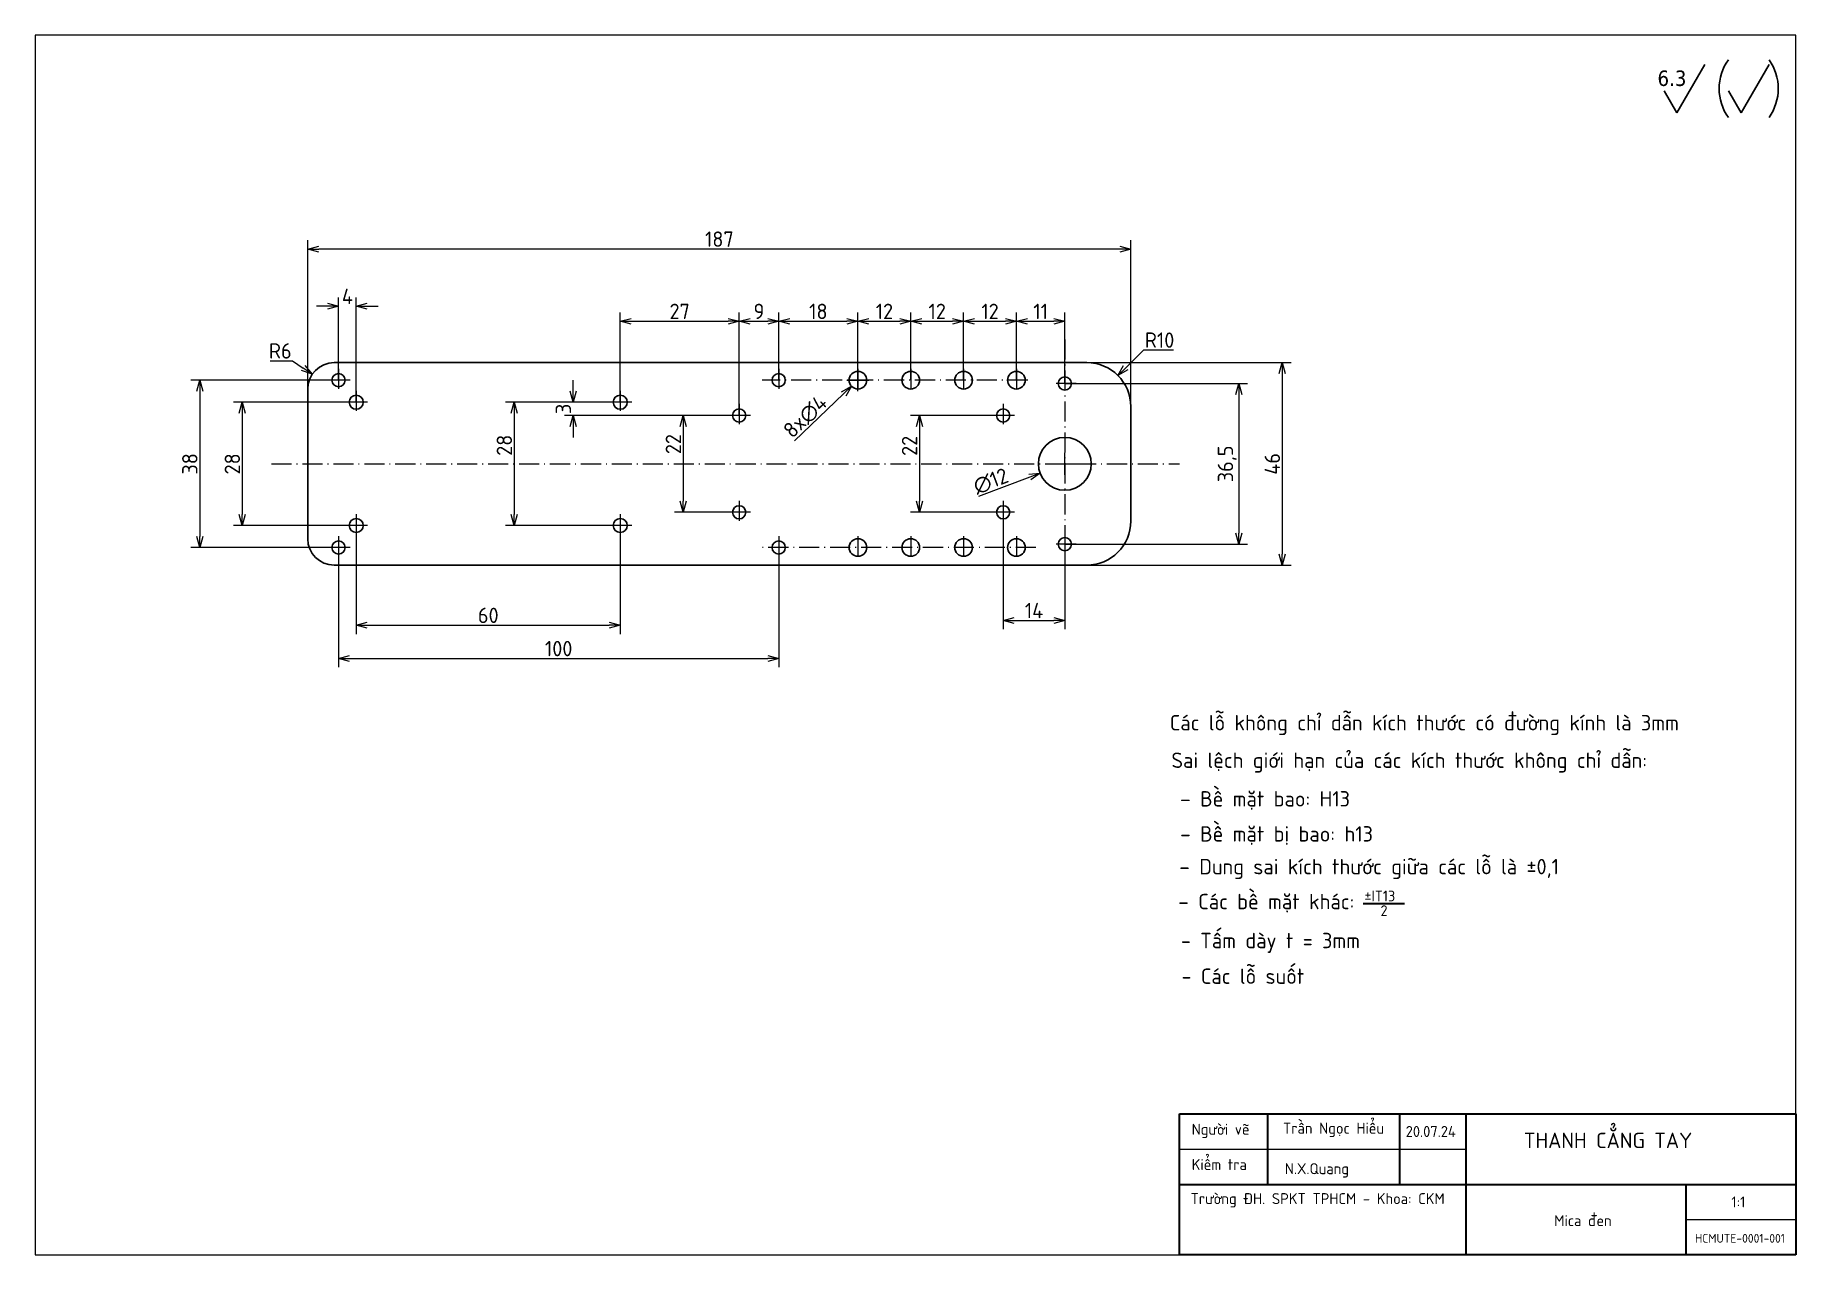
# Paper-space layout 'Sheet' of a CAD drawing. Header units: millimetres. Extents: x 10 to 410, y 10 to 287.
# The model-space entities are those that its viewports show. They can reach past a viewport. Long polylines and large blocks are cut down to what shows.
import ezdxf

# ---------------------------------------------------------------- set-up
doc = ezdxf.new("R2010")
doc.units = ezdxf.units.MM
doc.linetypes.add('Dash Dot', pattern=[7.03, 4.56, -1.14, 0.19, -1.14])
for name, color, linetype, lineweight in [('DuongTam', 7, 'Dash Dot', 13), ('NetDam', 7, 'Continuous', 35), ('Netmanh', 5, 'Continuous', 13), ('Nét đậm', 7, 'Continuous', 35), ('Symbol (ISO)', 7, 'Continuous', 25)]:
    doc.layers.add(name, color=color, linetype=linetype, lineweight=lineweight)
doc.styles.add('Note Text (ISO)', font='')
doc.styles.get('Note Text (ISO)').set_extended_font_data('TCVN 7284')
doc.dimstyles.new('Default (ISO)$0', dxfattribs={"dimtxt": 3.5, "dimasz": 2.5, "dimexe": 2, "dimexo": 0, "dimgap": 0.5, "dimtad": 1, "dimtxsty": 'Note Text (ISO)', "dimblk": 'OPEN30', "dimblk1": 'OPEN30', "dimblk2": 'OPEN90', "dimcen": 2.5, "dimclrd": 256, "dimclre": 256, "dimclrt": 256, "dimazin": 0, "dimtfac": 1, "dimtofl": 0, "dimtmove": 0, "dimatfit": 3, "dimldrblk": 'OPEN30', "dimfxl": 1, "dimtolj": 1, "dimtzin": 0, "dimlwd": -1, "dimlwe": -1, "dimarcsym": 0})
doc.dimstyles.new('Default (ISO)$3', dxfattribs={"dimtxt": 3.5, "dimasz": 2.5, "dimexe": 2, "dimexo": 0, "dimgap": 0.5, "dimtad": 1, "dimtxsty": 'Note Text (ISO)', "dimblk": 'OPEN30', "dimblk1": 'OPEN30', "dimblk2": 'OPEN90', "dimcen": 2.5, "dimclrd": 256, "dimclre": 256, "dimclrt": 256, "dimazin": 0, "dimtfac": 1, "dimtofl": 0, "dimtmove": 0, "dimatfit": 0, "dimldrblk": 'OPEN30', "dimfxl": 1, "dimtolj": 1, "dimtzin": 0, "dimlwd": -1, "dimlwe": -1, "dimarcsym": 0})

# ---------------------------------------------------------------- blocks, each defined once
blk = doc.blocks.new('_Open30')
at = {"color": 0, "linetype": 'ByBlock', "lineweight": -2}
for p, q in [((-1, 0.27), (0, 0)), ((0, 0), (-1, -0.27)), ((0, 0), (-1, 0))]:
    blk.add_line(p, q, dxfattribs=at)
blk = doc.blocks.new('*D32')
at = {"layer": 'Defpoints', "color": 0, "transparency": 16777216}
for p in [(163.43, 212.64), (163.43, 166.64), (293.32, 166.64)]:
    blk.add_point(p, dxfattribs=at)
at = {"layer": 'Netmanh', "linetype": 'Continuous', "transparency": 16777216}
for p, q in [((163.43, 212.64), (295.32, 212.64)), ((293.32, 210.14), (293.32, 169.14)), ((163.43, 166.64), (295.32, 166.64))]:
    blk.add_line(p, q, dxfattribs=at)
at = {"layer": 'Netmanh', "transparency": 16777216, "xscale": 2.5, "yscale": 2.5, "zscale": 2.5}
for p, rotation in [((293.32, 212.64), 90), ((293.32, 166.64), 270)]:
    blk.add_blockref('_Open30', p, dxfattribs=dict(at, rotation=rotation))
at = {"layer": 'Netmanh', "transparency": 16777216, "insert": (291.07, 189.64), "char_height": 3.5, "attachment_point": 5, "rotation": 90, "style": 'Note Text (ISO)'}
blk.add_mtext('\\A1;46', dxfattribs=at)
blk = doc.blocks.new('_Open90')
at = {"color": 0, "linetype": 'ByBlock', "lineweight": -2}
for p, q in [((0, 0), (-1, 0)), ((-0.5, 0.5), (0, 0)), ((0, 0), (-0.5, -0.5))]:
    blk.add_line(p, q, dxfattribs=at)
blk = doc.blocks.new('*D33')
at = {"layer": 'Defpoints', "color": 0, "transparency": 16777216}
for p in [(71.93, 238.43), (71.93, 189.64), (258.93, 189.64)]:
    blk.add_point(p, dxfattribs=at)
at = {"layer": 'Netmanh', "linetype": 'Continuous', "transparency": 16777216}
for p, q in [((71.93, 189.64), (71.93, 240.43)), ((258.93, 189.64), (258.93, 240.43)), ((256.43, 238.43), (74.43, 238.43))]:
    blk.add_line(p, q, dxfattribs=at)
at = {"layer": 'Netmanh', "transparency": 16777216, "xscale": 2.5, "yscale": 2.5, "zscale": 2.5, "rotation": 180}
blk.add_blockref('_Open30', (71.93, 238.43), dxfattribs=at)
at = {"layer": 'Netmanh', "transparency": 16777216, "xscale": 2.5, "yscale": 2.5, "zscale": 2.5}
blk.add_blockref('_Open30', (258.93, 238.43), dxfattribs=at)
at = {"layer": 'Netmanh', "transparency": 16777216, "insert": (165.43, 240.68), "char_height": 3.5, "attachment_point": 5, "style": 'Note Text (ISO)'}
blk.add_mtext('\\A1;187', dxfattribs=at)
blk = doc.blocks.new('*D34')
at = {"layer": 'Defpoints', "color": 0, "transparency": 16777216}
for p in [(249.54, 191.76), (238.31, 187.53)]:
    blk.add_point(p, dxfattribs=at)
at = {"layer": 'Netmanh', "transparency": 16777216}
for p, q in [((243.93, 187.14), (243.93, 192.14)), ((241.43, 189.64), (246.43, 189.64))]:
    blk.add_line(p, q, dxfattribs=at)
at = {"layer": 'Netmanh', "linetype": 'Continuous', "transparency": 16777216}
blk.add_line((235.97, 186.65), (224.31, 182.26), dxfattribs=at)
at = {"layer": 'Netmanh', "transparency": 16777216, "xscale": 2.5, "yscale": 2.5, "zscale": 2.5, "rotation": 20.63535991498862}
blk.add_blockref('_Open30', (238.31, 187.53), dxfattribs=at)
at = {"layer": 'Netmanh', "transparency": 16777216, "insert": (227.1, 185.71), "char_height": 3.5, "attachment_point": 5, "rotation": 20.6354, "style": 'Note Text (ISO)'}
blk.add_mtext('\\A1;∅12', dxfattribs=at)
blk = doc.blocks.new('*D35')
at = {"layer": 'Defpoints', "color": 0, "transparency": 16777216}
for p in [(198.37, 210.03), (195.48, 207.26)]:
    blk.add_point(p, dxfattribs=at)
at = {"layer": 'Netmanh', "transparency": 16777216}
for p, q in [((194.43, 208.64), (199.43, 208.64)), ((196.93, 206.14), (196.93, 211.14))]:
    blk.add_line(p, q, dxfattribs=at)
at = {"layer": 'Netmanh', "linetype": 'Continuous', "transparency": 16777216}
blk.add_line((193.67, 205.54), (182.51, 194.89), dxfattribs=at)
at = {"layer": 'Netmanh', "transparency": 16777216, "xscale": 2.5, "yscale": 2.5, "zscale": 2.5, "rotation": 43.6596326717801}
blk.add_blockref('_Open30', (195.48, 207.26), dxfattribs=at)
at = {"layer": 'Netmanh', "transparency": 16777216, "insert": (184.99, 200.36), "char_height": 3.5, "attachment_point": 5, "rotation": 43.6596, "style": 'Note Text (ISO)'}
blk.add_mtext('\\A1;8x∅4', dxfattribs=at)
blk = doc.blocks.new('*D36')
at = {"layer": 'Defpoints', "color": 0, "transparency": 16777216}
for p in [(243.93, 207.89), (243.93, 171.39), (283.43, 171.39)]:
    blk.add_point(p, dxfattribs=at)
at = {"layer": 'Netmanh', "linetype": 'Continuous', "transparency": 16777216}
for p, q in [((243.93, 207.89), (285.43, 207.89)), ((283.43, 205.39), (283.43, 173.89)), ((243.93, 171.39), (285.43, 171.39))]:
    blk.add_line(p, q, dxfattribs=at)
at = {"layer": 'Netmanh', "transparency": 16777216, "xscale": 2.5, "yscale": 2.5, "zscale": 2.5}
for p, rotation in [((283.43, 207.89), 90), ((283.43, 171.39), 270)]:
    blk.add_blockref('_Open30', p, dxfattribs=dict(at, rotation=rotation))
at = {"layer": 'Netmanh', "transparency": 16777216, "insert": (280.83, 189.64), "char_height": 3.5, "attachment_point": 5, "rotation": 90, "style": 'Note Text (ISO)'}
blk.add_mtext('\\A1;36,5', dxfattribs=at)
blk = doc.blocks.new('*D37')
at = {"layer": 'Defpoints', "color": 0, "transparency": 16777216}
for p in [(78.93, 208.64), (47.38, 170.64), (78.93, 170.64)]:
    blk.add_point(p, dxfattribs=at)
at = {"layer": 'Netmanh', "linetype": 'Continuous', "transparency": 16777216}
for p, q in [((78.93, 208.64), (45.38, 208.64)), ((47.38, 206.14), (47.38, 173.14)), ((78.93, 170.64), (45.38, 170.64))]:
    blk.add_line(p, q, dxfattribs=at)
at = {"layer": 'Netmanh', "transparency": 16777216, "xscale": 2.5, "yscale": 2.5, "zscale": 2.5}
for p, rotation in [((47.38, 208.64), 90), ((47.38, 170.64), 270)]:
    blk.add_blockref('_Open30', p, dxfattribs=dict(at, rotation=rotation))
at = {"layer": 'Netmanh', "transparency": 16777216, "insert": (45.13, 189.64), "char_height": 3.5, "attachment_point": 5, "rotation": 90, "style": 'Note Text (ISO)'}
blk.add_mtext('\\A1;38', dxfattribs=at)
blk = doc.blocks.new('*D38')
at = {"layer": 'Defpoints', "color": 0, "transparency": 16777216}
for p in [(82.93, 203.64), (57.04, 175.64), (82.93, 175.64)]:
    blk.add_point(p, dxfattribs=at)
at = {"layer": 'Netmanh', "linetype": 'Continuous', "transparency": 16777216}
for p, q in [((82.93, 203.64), (55.04, 203.64)), ((57.04, 201.14), (57.04, 178.14)), ((82.93, 175.64), (55.04, 175.64))]:
    blk.add_line(p, q, dxfattribs=at)
at = {"layer": 'Netmanh', "transparency": 16777216, "xscale": 2.5, "yscale": 2.5, "zscale": 2.5}
for p, rotation in [((57.04, 203.64), 90), ((57.04, 175.64), 270)]:
    blk.add_blockref('_Open30', p, dxfattribs=dict(at, rotation=rotation))
at = {"layer": 'Netmanh', "transparency": 16777216, "insert": (54.79, 189.64), "char_height": 3.5, "attachment_point": 5, "rotation": 90, "style": 'Note Text (ISO)'}
blk.add_mtext('\\A1;28', dxfattribs=at)
blk = doc.blocks.new('*D39')
at = {"layer": 'Defpoints', "color": 0, "transparency": 16777216}
for p in [(169.93, 200.64), (157.24, 178.64), (169.93, 178.64)]:
    blk.add_point(p, dxfattribs=at)
at = {"layer": 'Netmanh', "linetype": 'Continuous', "transparency": 16777216}
for p, q in [((169.93, 200.64), (155.24, 200.64)), ((157.24, 198.14), (157.24, 181.14)), ((169.93, 178.64), (155.24, 178.64))]:
    blk.add_line(p, q, dxfattribs=at)
at = {"layer": 'Netmanh', "transparency": 16777216, "xscale": 2.5, "yscale": 2.5, "zscale": 2.5}
for p, rotation in [((157.24, 200.64), 90), ((157.24, 178.64), 270)]:
    blk.add_blockref('_Open30', p, dxfattribs=dict(at, rotation=rotation))
at = {"layer": 'Netmanh', "transparency": 16777216, "insert": (154.99, 194.13), "char_height": 3.5, "attachment_point": 5, "rotation": 90, "style": 'Note Text (ISO)'}
blk.add_mtext('\\A1;22', dxfattribs=at)
blk = doc.blocks.new('*D40')
at = {"layer": 'Defpoints', "color": 0, "transparency": 16777216}
for p in [(208.93, 222.02), (196.93, 208.64), (208.93, 208.64)]:
    blk.add_point(p, dxfattribs=at)
at = {"layer": 'Netmanh', "linetype": 'Continuous', "transparency": 16777216}
for p, q in [((196.93, 208.64), (196.93, 224.02)), ((208.93, 208.64), (208.93, 224.02)), ((199.43, 222.02), (206.43, 222.02))]:
    blk.add_line(p, q, dxfattribs=at)
at = {"layer": 'Netmanh', "transparency": 16777216, "xscale": 2.5, "yscale": 2.5, "zscale": 2.5, "rotation": 180}
blk.add_blockref('_Open30', (196.93, 222.02), dxfattribs=at)
at = {"layer": 'Netmanh', "transparency": 16777216, "xscale": 2.5, "yscale": 2.5, "zscale": 2.5}
blk.add_blockref('_Open30', (208.93, 222.02), dxfattribs=at)
at = {"layer": 'Netmanh', "transparency": 16777216, "insert": (202.93, 224.27), "char_height": 3.5, "attachment_point": 5, "style": 'Note Text (ISO)'}
blk.add_mtext('\\A1;12', dxfattribs=at)
blk = doc.blocks.new('*D41')
at = {"layer": 'Defpoints', "color": 0, "transparency": 16777216}
for p in [(220.93, 222.02), (208.93, 208.64), (220.93, 208.64)]:
    blk.add_point(p, dxfattribs=at)
at = {"layer": 'Netmanh', "linetype": 'Continuous', "transparency": 16777216}
for p, q in [((208.93, 208.64), (208.93, 224.02)), ((220.93, 208.64), (220.93, 224.02)), ((211.43, 222.02), (218.43, 222.02))]:
    blk.add_line(p, q, dxfattribs=at)
at = {"layer": 'Netmanh', "transparency": 16777216, "xscale": 2.5, "yscale": 2.5, "zscale": 2.5, "rotation": 180}
blk.add_blockref('_Open30', (208.93, 222.02), dxfattribs=at)
at = {"layer": 'Netmanh', "transparency": 16777216, "xscale": 2.5, "yscale": 2.5, "zscale": 2.5}
blk.add_blockref('_Open30', (220.93, 222.02), dxfattribs=at)
at = {"layer": 'Netmanh', "transparency": 16777216, "insert": (214.93, 224.27), "char_height": 3.5, "attachment_point": 5, "style": 'Note Text (ISO)'}
blk.add_mtext('\\A1;12', dxfattribs=at)
blk = doc.blocks.new('*D42')
at = {"layer": 'Defpoints', "color": 0, "transparency": 16777216}
for p in [(78.93, 170.64), (178.93, 170.64), (178.93, 145.43)]:
    blk.add_point(p, dxfattribs=at)
at = {"layer": 'Netmanh', "linetype": 'Continuous', "transparency": 16777216}
for p, q in [((78.93, 170.64), (78.93, 143.43)), ((178.93, 170.64), (178.93, 143.43)), ((81.43, 145.43), (176.43, 145.43))]:
    blk.add_line(p, q, dxfattribs=at)
at = {"layer": 'Netmanh', "transparency": 16777216, "xscale": 2.5, "yscale": 2.5, "zscale": 2.5, "rotation": 180}
blk.add_blockref('_Open30', (78.93, 145.43), dxfattribs=at)
at = {"layer": 'Netmanh', "transparency": 16777216, "xscale": 2.5, "yscale": 2.5, "zscale": 2.5}
blk.add_blockref('_Open30', (178.93, 145.43), dxfattribs=at)
at = {"layer": 'Netmanh', "transparency": 16777216, "insert": (128.93, 147.68), "char_height": 3.5, "attachment_point": 5, "style": 'Note Text (ISO)'}
blk.add_mtext('\\A1;100', dxfattribs=at)
blk = doc.blocks.new('*D43')
at = {"layer": 'Defpoints', "color": 0, "transparency": 16777216}
for p in [(82.93, 175.64), (142.93, 175.64), (142.93, 152.98)]:
    blk.add_point(p, dxfattribs=at)
at = {"layer": 'Netmanh', "linetype": 'Continuous', "transparency": 16777216}
for p, q in [((82.93, 175.64), (82.93, 150.98)), ((142.93, 175.64), (142.93, 150.98)), ((85.43, 152.98), (140.43, 152.98))]:
    blk.add_line(p, q, dxfattribs=at)
at = {"layer": 'Netmanh', "transparency": 16777216, "xscale": 2.5, "yscale": 2.5, "zscale": 2.5, "rotation": 180}
blk.add_blockref('_Open30', (82.93, 152.98), dxfattribs=at)
at = {"layer": 'Netmanh', "transparency": 16777216, "xscale": 2.5, "yscale": 2.5, "zscale": 2.5}
blk.add_blockref('_Open30', (142.93, 152.98), dxfattribs=at)
at = {"layer": 'Netmanh', "transparency": 16777216, "insert": (112.93, 155.23), "char_height": 3.5, "attachment_point": 5, "style": 'Note Text (ISO)'}
blk.add_mtext('\\A1;60', dxfattribs=at)
blk = doc.blocks.new('*D44')
at = {"layer": 'Defpoints', "color": 0, "transparency": 16777216}
for p in [(82.93, 225.44), (78.93, 208.64), (82.93, 203.64)]:
    blk.add_point(p, dxfattribs=at)
at = {"layer": 'Netmanh', "linetype": 'Continuous', "transparency": 16777216}
for p, q in [((76.43, 225.44), (73.93, 225.44)), ((78.93, 208.64), (78.93, 227.44)), ((82.93, 203.64), (82.93, 227.44)), ((85.43, 225.44), (87.93, 225.44))]:
    blk.add_line(p, q, dxfattribs=at)
at = {"layer": 'Netmanh', "transparency": 16777216, "xscale": 2.5, "yscale": 2.5, "zscale": 2.5}
blk.add_blockref('_Open30', (78.93, 225.44), dxfattribs=at)
at = {"layer": 'Netmanh', "transparency": 16777216, "xscale": 2.5, "yscale": 2.5, "zscale": 2.5, "rotation": 180}
blk.add_blockref('_Open30', (82.93, 225.44), dxfattribs=at)
at = {"layer": 'Netmanh', "transparency": 16777216, "insert": (80.93, 227.69), "char_height": 3.5, "attachment_point": 5, "style": 'Note Text (ISO)'}
blk.add_mtext('\\A1;4', dxfattribs=at)
blk = doc.blocks.new('*D45')
at = {"layer": 'Defpoints', "color": 0, "transparency": 16777216}
for p in [(169.93, 222.02), (142.93, 203.64), (169.93, 200.64)]:
    blk.add_point(p, dxfattribs=at)
at = {"layer": 'Netmanh', "linetype": 'Continuous', "transparency": 16777216}
for p, q in [((142.93, 203.64), (142.93, 224.02)), ((169.93, 200.64), (169.93, 224.02)), ((145.43, 222.02), (167.43, 222.02))]:
    blk.add_line(p, q, dxfattribs=at)
at = {"layer": 'Netmanh', "transparency": 16777216, "xscale": 2.5, "yscale": 2.5, "zscale": 2.5, "rotation": 180}
blk.add_blockref('_Open30', (142.93, 222.02), dxfattribs=at)
at = {"layer": 'Netmanh', "transparency": 16777216, "xscale": 2.5, "yscale": 2.5, "zscale": 2.5}
blk.add_blockref('_Open30', (169.93, 222.02), dxfattribs=at)
at = {"layer": 'Netmanh', "transparency": 16777216, "insert": (156.43, 224.27), "char_height": 3.5, "attachment_point": 5, "style": 'Note Text (ISO)'}
blk.add_mtext('\\A1;27', dxfattribs=at)
blk = doc.blocks.new('*D46')
at = {"layer": 'Defpoints', "color": 0, "transparency": 16777216}
for p in [(132.24, 203.64), (142.93, 203.64), (169.93, 200.64)]:
    blk.add_point(p, dxfattribs=at)
at = {"layer": 'Netmanh', "linetype": 'Continuous', "transparency": 16777216}
for p, q in [((132.24, 206.14), (132.24, 208.64)), ((142.93, 203.64), (130.24, 203.64)), ((169.93, 200.64), (130.24, 200.64)), ((132.24, 198.14), (132.24, 195.64))]:
    blk.add_line(p, q, dxfattribs=at)
at = {"layer": 'Netmanh', "transparency": 16777216, "xscale": 2.5, "yscale": 2.5, "zscale": 2.5}
for p, rotation in [((132.24, 203.64), 270), ((132.24, 200.64), 90)]:
    blk.add_blockref('_Open30', p, dxfattribs=dict(at, rotation=rotation))
at = {"layer": 'Netmanh', "transparency": 16777216, "insert": (129.99, 202.14), "char_height": 3.5, "attachment_point": 5, "rotation": 90, "style": 'Note Text (ISO)'}
blk.add_mtext('\\A1;3', dxfattribs=at)
blk = doc.blocks.new('*D47')
at = {"layer": 'Defpoints', "color": 0, "transparency": 16777216}
for p in [(196.93, 222.02), (178.93, 208.64), (196.93, 208.64)]:
    blk.add_point(p, dxfattribs=at)
at = {"layer": 'Netmanh', "linetype": 'Continuous', "transparency": 16777216}
for p, q in [((178.93, 208.64), (178.93, 224.02)), ((196.93, 208.64), (196.93, 224.02)), ((181.43, 222.02), (194.43, 222.02))]:
    blk.add_line(p, q, dxfattribs=at)
at = {"layer": 'Netmanh', "transparency": 16777216, "xscale": 2.5, "yscale": 2.5, "zscale": 2.5, "rotation": 180}
blk.add_blockref('_Open30', (178.93, 222.02), dxfattribs=at)
at = {"layer": 'Netmanh', "transparency": 16777216, "xscale": 2.5, "yscale": 2.5, "zscale": 2.5}
blk.add_blockref('_Open30', (196.93, 222.02), dxfattribs=at)
at = {"layer": 'Netmanh', "transparency": 16777216, "insert": (187.93, 224.27), "char_height": 3.5, "attachment_point": 5, "style": 'Note Text (ISO)'}
blk.add_mtext('\\A1;18', dxfattribs=at)
blk = doc.blocks.new('*D48')
at = {"layer": 'Defpoints', "color": 0, "transparency": 16777216}
for p in [(178.93, 222.02), (178.93, 208.64), (169.93, 200.64)]:
    blk.add_point(p, dxfattribs=at)
at = {"layer": 'Netmanh', "linetype": 'Continuous', "transparency": 16777216}
for p, q in [((169.93, 200.64), (169.93, 224.02)), ((178.93, 208.64), (178.93, 224.02)), ((172.43, 222.02), (176.43, 222.02))]:
    blk.add_line(p, q, dxfattribs=at)
at = {"layer": 'Netmanh', "transparency": 16777216, "xscale": 2.5, "yscale": 2.5, "zscale": 2.5, "rotation": 180}
blk.add_blockref('_Open30', (169.93, 222.02), dxfattribs=at)
at = {"layer": 'Netmanh', "transparency": 16777216, "xscale": 2.5, "yscale": 2.5, "zscale": 2.5}
blk.add_blockref('_Open30', (178.93, 222.02), dxfattribs=at)
at = {"layer": 'Netmanh', "transparency": 16777216, "insert": (174.43, 224.27), "char_height": 3.5, "attachment_point": 5, "style": 'Note Text (ISO)'}
blk.add_mtext('\\A1;9', dxfattribs=at)
blk = doc.blocks.new('*D49')
at = {"layer": 'Defpoints', "color": 0, "transparency": 16777216}
for p in [(243.93, 222.02), (232.93, 208.64), (243.93, 207.89)]:
    blk.add_point(p, dxfattribs=at)
at = {"layer": 'Netmanh', "linetype": 'Continuous', "transparency": 16777216}
for p, q in [((232.93, 208.64), (232.93, 224.02)), ((243.93, 207.89), (243.93, 224.02)), ((235.43, 222.02), (241.43, 222.02))]:
    blk.add_line(p, q, dxfattribs=at)
at = {"layer": 'Netmanh', "transparency": 16777216, "xscale": 2.5, "yscale": 2.5, "zscale": 2.5, "rotation": 180}
blk.add_blockref('_Open30', (232.93, 222.02), dxfattribs=at)
at = {"layer": 'Netmanh', "transparency": 16777216, "xscale": 2.5, "yscale": 2.5, "zscale": 2.5}
blk.add_blockref('_Open30', (243.93, 222.02), dxfattribs=at)
at = {"layer": 'Netmanh', "transparency": 16777216, "insert": (238.43, 224.27), "char_height": 3.5, "attachment_point": 5, "style": 'Note Text (ISO)'}
blk.add_mtext('\\A1;11', dxfattribs=at)
blk = doc.blocks.new('*D50')
at = {"layer": 'Defpoints', "color": 0, "transparency": 16777216}
for p in [(229.93, 178.64), (243.93, 171.39), (243.93, 154.07)]:
    blk.add_point(p, dxfattribs=at)
at = {"layer": 'Netmanh', "linetype": 'Continuous', "transparency": 16777216}
for p, q in [((229.93, 178.64), (229.93, 152.07)), ((243.93, 171.39), (243.93, 152.07)), ((232.43, 154.07), (241.43, 154.07))]:
    blk.add_line(p, q, dxfattribs=at)
at = {"layer": 'Netmanh', "transparency": 16777216, "xscale": 2.5, "yscale": 2.5, "zscale": 2.5, "rotation": 180}
blk.add_blockref('_Open30', (229.93, 154.07), dxfattribs=at)
at = {"layer": 'Netmanh', "transparency": 16777216, "xscale": 2.5, "yscale": 2.5, "zscale": 2.5}
blk.add_blockref('_Open30', (243.93, 154.07), dxfattribs=at)
at = {"layer": 'Netmanh', "transparency": 16777216, "insert": (236.93, 156.32), "char_height": 3.5, "attachment_point": 5, "style": 'Note Text (ISO)'}
blk.add_mtext('\\A1;14', dxfattribs=at)
blk = doc.blocks.new('*D51')
at = {"layer": 'Defpoints', "color": 0, "transparency": 16777216}
for p in [(232.93, 222.02), (220.93, 208.64), (232.93, 208.64)]:
    blk.add_point(p, dxfattribs=at)
at = {"layer": 'Netmanh', "linetype": 'Continuous', "transparency": 16777216}
for p, q in [((220.93, 208.64), (220.93, 224.02)), ((232.93, 208.64), (232.93, 224.02)), ((223.43, 222.02), (230.43, 222.02))]:
    blk.add_line(p, q, dxfattribs=at)
at = {"layer": 'Netmanh', "transparency": 16777216, "xscale": 2.5, "yscale": 2.5, "zscale": 2.5, "rotation": 180}
blk.add_blockref('_Open30', (220.93, 222.02), dxfattribs=at)
at = {"layer": 'Netmanh', "transparency": 16777216, "xscale": 2.5, "yscale": 2.5, "zscale": 2.5}
blk.add_blockref('_Open30', (232.93, 222.02), dxfattribs=at)
at = {"layer": 'Netmanh', "transparency": 16777216, "insert": (226.93, 224.27), "char_height": 3.5, "attachment_point": 5, "style": 'Note Text (ISO)'}
blk.add_mtext('\\A1;12', dxfattribs=at)
blk = doc.blocks.new('*D55')
at = {"layer": 'Defpoints', "color": 0, "transparency": 16777216}
for p in [(142.93, 203.64), (118.84, 175.64), (142.93, 175.64)]:
    blk.add_point(p, dxfattribs=at)
at = {"layer": 'Netmanh', "linetype": 'Continuous', "transparency": 16777216}
for p, q in [((142.93, 203.64), (116.84, 203.64)), ((118.84, 201.14), (118.84, 178.14)), ((142.93, 175.64), (116.84, 175.64))]:
    blk.add_line(p, q, dxfattribs=at)
at = {"layer": 'Netmanh', "transparency": 16777216, "xscale": 2.5, "yscale": 2.5, "zscale": 2.5}
for p, rotation in [((118.84, 203.64), 90), ((118.84, 175.64), 270)]:
    blk.add_blockref('_Open30', p, dxfattribs=dict(at, rotation=rotation))
at = {"layer": 'Netmanh', "transparency": 16777216, "insert": (116.59, 193.87), "char_height": 3.5, "attachment_point": 5, "rotation": 90, "style": 'Note Text (ISO)'}
blk.add_mtext('\\A1;28', dxfattribs=at)
blk = doc.blocks.new('*D56')
at = {"layer": 'Defpoints', "color": 0, "transparency": 16777216}
for p in [(229.93, 200.64), (210.9, 178.64), (229.93, 178.64)]:
    blk.add_point(p, dxfattribs=at)
at = {"layer": 'Netmanh', "linetype": 'Continuous', "transparency": 16777216}
for p, q in [((229.93, 200.64), (208.9, 200.64)), ((210.9, 198.14), (210.9, 181.14)), ((229.93, 178.64), (208.9, 178.64))]:
    blk.add_line(p, q, dxfattribs=at)
at = {"layer": 'Netmanh', "transparency": 16777216, "xscale": 2.5, "yscale": 2.5, "zscale": 2.5}
for p, rotation in [((210.9, 200.64), 90), ((210.9, 178.64), 270)]:
    blk.add_blockref('_Open30', p, dxfattribs=dict(at, rotation=rotation))
at = {"layer": 'Netmanh', "transparency": 16777216, "insert": (208.65, 193.73), "char_height": 3.5, "attachment_point": 5, "rotation": 90, "style": 'Note Text (ISO)'}
blk.add_mtext('\\A1;22', dxfattribs=at)

msp = doc.modelspace()

# ---------------------------------------------------------------- linework, layer by layer
at = {"layer": 'Nét đậm', "color": 7, "linetype": 'Continuous', "lineweight": 25}
for p, q in [((323.56, 238.24), (152.56, 238.24)), ((146.56, 198.24), (146.56, 232.24)), ((333.56, 202.24), (333.56, 228.24)), ((323.56, 192.24), (152.56, 192.24))]:
    msp.add_line(p, q, dxfattribs=at)
for centre, radius in [((271.56, 234.24), 2), ((283.56, 234.24), 2), ((295.56, 234.24), 2), ((307.56, 234.24), 2), ((153.56, 234.24), 1.5), ((253.56, 234.24), 1.5), ((318.56, 233.49), 1.5), ((157.56, 229.24), 1.6), ((217.56, 229.24), 1.6), ((244.56, 226.24), 1.5), ((304.56, 226.24), 1.5), ((318.56, 215.24), 6), ((244.56, 204.24), 1.5), ((304.56, 204.24), 1.5), ((157.56, 201.24), 1.6), ((217.56, 201.24), 1.6), ((153.56, 196.24), 1.5), ((253.56, 196.24), 1.5), ((271.56, 196.24), 2), ((283.56, 196.24), 2), ((295.56, 196.24), 2), ((307.56, 196.24), 2), ((318.56, 196.99), 1.5)]:
    msp.add_circle(centre, radius, dxfattribs=at)
for centre, radius, start, end in [((152.56, 232.24), 6, 90, 180), ((323.56, 228.24), 10, 0, 90), ((323.56, 202.24), 10, 270, 0), ((152.56, 198.24), 6, 180, 270)]:
    msp.add_arc(centre, radius, start, end, dxfattribs=at)

psp = doc.layouts.new('Sheet')

# ---------------------------------------------------------------- linework, layer by layer
at = {"layer": 'DuongTam'}
for p, q in [((243.9261, 217.8852), (243.9261, 161.8151)), ((81.5214, 208.6444), (76.3307, 208.6444)), ((78.9261, 211.2398), (78.9261, 206.0491)), ((235.5214, 208.6444), (175.1802, 208.6444)), ((178.9261, 211.2398), (178.9261, 206.0491)), ((199.5214, 208.6444), (194.3307, 208.6444)), ((196.9261, 211.2398), (196.9261, 206.0491)), ((208.9261, 211.2398), (208.9261, 206.0491)), ((220.9261, 211.2398), (220.9261, 206.0491)), ((232.9261, 211.2398), (232.9261, 206.0491)), ((82.9261, 206.2398), (82.9261, 201.0491)), ((142.9261, 206.2398), (142.9261, 201.0491)), ((246.5214, 207.8944), (241.3307, 207.8944)), ((85.5214, 203.6444), (80.3307, 203.6444)), ((145.5214, 203.6444), (140.3307, 203.6444)), ((172.5214, 200.6444), (167.3307, 200.6444)), ((169.9261, 203.2398), (169.9261, 198.0491)), ((232.5214, 200.6444), (227.3307, 200.6444)), ((229.9261, 203.2398), (229.9261, 198.0491)), ((63.6866, 189.6444), (270.0011, 189.6444)), ((169.9261, 181.2398), (169.9261, 176.0491)), ((229.9261, 181.2398), (229.9261, 176.0491)), ((82.9261, 178.2398), (82.9261, 173.0491)), ((142.9261, 178.2398), (142.9261, 173.0491)), ((172.5214, 178.6444), (167.3307, 178.6444)), ((232.5214, 178.6444), (227.3307, 178.6444)), ((78.9261, 173.2398), (78.9261, 168.0491)), ((85.5214, 175.6444), (80.3307, 175.6444)), ((145.5214, 175.6444), (140.3307, 175.6444)), ((178.9261, 173.2398), (178.9261, 168.0491)), ((196.9261, 173.2398), (196.9261, 168.0491)), ((208.9261, 173.2398), (208.9261, 168.0491)), ((220.9261, 173.2398), (220.9261, 168.0491)), ((232.9261, 173.2398), (232.9261, 168.0491)), ((81.5214, 170.6444), (76.3307, 170.6444)), ((237.3485, 170.6444), (174.2759, 170.6444)), ((246.5214, 171.3944), (241.3307, 171.3944))]:
    psp.add_line(p, q, dxfattribs=at)
at = {"layer": 'NetDam', "linetype": 'Continuous', "lineweight": 35}
psp.add_line((311.7261, 89.7869), (321.0794, 89.7869), dxfattribs=at)
at = {"layer": 'NetDam'}
for p, q in [((270, 42), (410, 42)), ((270, 10), (270, 42)), ((290, 42), (290, 26)), ((320, 42), (320, 26)), ((335, 42), (335, 10)), ((410, 42), (410, 10)), ((385, 26), (385, 10)), ((410, 10), (270, 10))]:
    psp.add_line(p, q, dxfattribs=at)
at = {"layer": 'Netmanh', "linetype": 'Continuous'}
for p, q in [((63.3984, 213.0484), (68.4484, 213.0484)), ((68.4484, 213.0484), (70.8831, 211.4033)), ((261.7979, 215.5008), (257.7702, 211.478)), ((268.5979, 215.5008), (261.7979, 215.5008))]:
    psp.add_line(p, q, dxfattribs=at)
at = {"layer": 'Netmanh'}
for p, q in [((270, 34), (335, 34)), ((385, 18), (410, 18))]:
    psp.add_line(p, q, dxfattribs=at)
at = {"layer": 'Nét đậm'}
psp.add_line((270, 26), (410, 26), dxfattribs=at)
at = {"layer": 'Symbol (ISO)'}
for p, q in [((382.9953, 269.3818), (389.3461, 280.3818)), ((397.5696, 269.3818), (403.9205, 280.3818)), ((380.1085, 274.3818), (382.9953, 269.3818)), ((394.6829, 274.3818), (397.5696, 269.3818))]:
    psp.add_line(p, q, dxfattribs=at)
for centre, start, end in [((403.8478, 274.8818), 144.447189, 215.552811), ((394.7556, 274.8818), 324.447189, 35.552811)]:
    psp.add_arc(centre, 11.2649, start, end, dxfattribs=at)

# ---------------------------------------------------------------- block references
at = {"layer": 'Netmanh', "xscale": 2.5, "yscale": 2.5, "zscale": 2.5}
for p, rotation in [((72.9546, 210.0036), 325.9534216535085), ((256.0014, 209.7112), 224.9656661450834)]:
    psp.add_blockref('_Open30', p, dxfattribs=dict(at, rotation=rotation))

# ---------------------------------------------------------------- texts
at = {"layer": 'NetDam', "attachment_point": 1}
for s, insert, char_height in [('{\\fTCVN 7284|b0|i0|c0|p34;Các lỗ không chỉ dẫn kích thước có đường kính là 3mm}', (267.7645, 132.5984), 3.5), ('{\\fTCVN 7284|b0|i0|c0|p34;Các lỗ không chỉ dẫn kích thước có đường kính là 3mm}', (267.7645, 132.5984), 3.5), ('{\\fTCVN 7284|b0|i0|c0|p34;Sai lệch giới hạn của các kích thước không chỉ dẫn:}', (268.1501, 124.0754), 3.5), ('{\\fTCVN 7284|b0|i0|c0|p34; – Bề mặt bao: H13}', (267.9709, 115.3126), 3.5), ('{\\fTCVN 7284|b0|i0|c0|p34; – Bề mặt bị bao: h13}', (267.9709, 107.3439), 3.5), ('{\\fTCVN 7284|b0|i0|c0|p34; – Dung sai kích thước giữa các lỗ là %%P0,1}', (267.7758, 99.9088), 3.5), ('{\\fTCVN 7284|b0|i0|c0|p34; – Các bề mặt khác: }', (267.5393, 91.9765), 3.5), ('{\\fTCVN 7284|b0|i0|c0|p34;±IT13}', (311.9907, 92.7227), 2.45), ('{\\fTCVN 7284|b0|i0|c0|p34;2}', (315.6599, 89.3786), 2.45), ('{\\fTCVN 7284|b0|i0|c0|p34;- \\fTCVN 7284|b0|i0|c163|p34;Tấm dày\\fTCVN 7284|b0|i0|c0|p34; t =\\fTCVN 7284|b0|i0|c163|p34; 3mm}', (270.3003, 83.1204), 3.4999999), ('{\\fTCVN 7284|b0|i0|c0|p34;- \\fTCVN 7284|b0|i0|c163|p34;Các lỗ suốt}', (270.4333, 75.0246), 3.5), ('{\\fTCVN 7284|b0|i0|c0|p34;Trần Ngọc Hiểu}', (293.4875, 39.9935), 2.5), ('{\\fTCVN 7284|b0|i0|c0|p34;Người vẽ}', (272.75, 39.75), 2.5), ('{\\fTCVN 7284|b0|i0|c0|p34;20.07.24}', (321.374, 39.25), 2.5), ('{\\fTCVN 7284|b0|i0|c0|p34;THANH CẲNG TAY}', (348.2201, 37.7264), 3.5), ('{\\fTCVN 7284|b0|i0|c0|p34;Kiểm tra}', (272.75, 31.75), 2.5), ('{\\fTCVN 7284|b0|i0|c0|p34;N.X.Quang}', (293.9187, 30.8045), 2.5), ('{\\fTCVN 7284|b0|i0|c0|p34;Trường ĐH. SPKT TPHCM - Khoa: CKM}', (272.498, 24), 2.5), ('{\\fTCVN 7284|b0|i0|c0|p34;Mica đen}', (355.11, 19), 2.5), ('{\\fTCVN 7284|b0|i0|c0|p34;HCMUTE-0001-001}', (387.1073, 14.7425), 2)]:
    psp.add_mtext(s, dxfattribs=dict(at, insert=insert, char_height=char_height))
at = {"layer": 'NetDam', "insert": (395.374, 23.25), "char_height": 2.5, "width": 3.25, "attachment_point": 1}
psp.add_mtext('{\\fTCVN 7284|b0|i0|c0|p34;1:1}', dxfattribs=at)
at = {"layer": 'Netmanh', "char_height": 3.5, "attachment_point": 5, "style": 'Note Text (ISO)'}
for s, insert in [('\\A1;R6', (65.6734, 215.2984)), ('\\A1;R10', (265.4479, 217.7508))]:
    psp.add_mtext(s, dxfattribs=dict(at, insert=insert))
at = {"layer": 'Symbol (ISO)', "insert": (378.5806, 278.9793), "char_height": 3.5, "attachment_point": 1}
psp.add_mtext('\\fTahoma|b0|i0;\\W1.;6.3', dxfattribs=at)

# ---------------------------------------------------------------- dimensions: what is measured, and where the dimension line sits
at = {"layer": 'Netmanh'}
dim = psp.add_linear_dim(base=(71.9261, 238.434), p1=(258.9261, 189.6444), p2=(71.9261, 189.6444), dimstyle='Default (ISO)$0', override={"dimlfac": -1}, dxfattribs=at)
dim.commit()
dim.dimension.update_dxf_attribs({"geometry": '*D33', "text_midpoint": (165.4261, 240.684)})
for base, p1, p2, picture, middle in [((82.9261, 225.4415), (78.9261, 208.6444), (82.9261, 203.6444), '*D44', (80.9261, 227.6915)), ((169.9261, 222.0161), (142.9261, 203.6444), (169.9261, 200.6444), '*D45', (156.4261, 224.2661)), ((178.9261, 222.0161), (169.9261, 200.6444), (178.9261, 208.6444), '*D48', (174.4261, 224.2661)), ((196.9261, 222.0161), (178.9261, 208.6444), (196.9261, 208.6444), '*D47', (187.9261, 224.2661)), ((208.9261, 222.0161), (196.9261, 208.6444), (208.9261, 208.6444), '*D40', (202.9261, 224.2661)), ((220.9261, 222.0161), (208.9261, 208.6444), (220.9261, 208.6444), '*D41', (214.9261, 224.2661)), ((232.9261, 222.0161), (220.9261, 208.6444), (232.9261, 208.6444), '*D51', (226.9261, 224.2661)), ((243.9261, 222.0161), (232.9261, 208.6444), (243.9261, 207.8944), '*D49', (238.4261, 224.2661)), ((243.9261, 154.0747), (229.9261, 178.6444), (243.9261, 171.3944), '*D50', (236.9261, 156.3247)), ((142.9261, 152.9827), (82.9261, 175.6444), (142.9261, 175.6444), '*D43', (112.9261, 155.2327)), ((178.9261, 145.4292), (78.9261, 170.6444), (178.9261, 170.6444), '*D42', (128.9261, 147.6792))]:
    dim = psp.add_linear_dim(base=base, p1=p1, p2=p2, dimstyle='Default (ISO)$0', dxfattribs=at)
    dim.commit()
    dim.dimension.update_dxf_attribs({"geometry": picture, "text_midpoint": middle})
dim = psp.add_linear_dim(base=(293.3249, 166.6444), p1=(163.4261, 212.6444), p2=(163.4261, 166.6444), angle=90, dimstyle='Default (ISO)$0', override={"dimlfac": -1}, dxfattribs=at)
dim.commit()
dim.dimension.update_dxf_attribs({"geometry": '*D32', "text_midpoint": (291.0749, 189.6444)})
for base, p1, p2, picture, middle in [((47.3776, 170.6444), (78.9261, 208.6444), (78.9261, 170.6444), '*D37', (45.1276, 189.6444)), ((132.2424, 203.6444), (169.9261, 200.6444), (142.9261, 203.6444), '*D46', (129.9924, 202.1444)), ((283.4325, 171.3944), (243.9261, 207.8944), (243.9261, 171.3944), '*D36', (280.8325, 189.6444)), ((57.0437, 175.6444), (82.9261, 203.6444), (82.9261, 175.6444), '*D38', (54.7937, 189.6444))]:
    dim = psp.add_linear_dim(base=base, p1=p1, p2=p2, angle=90, dimstyle='Default (ISO)$0', dxfattribs=at)
    dim.commit()
    dim.dimension.update_dxf_attribs({"geometry": picture, "text_midpoint": middle})
dim = psp.add_diameter_dim_2p(p1=(198.373, 210.0252), p2=(195.4791, 207.2637), text='8x<>', dimstyle='Default (ISO)$3', override={"dimlfac": -1}, dxfattribs=at)
dim.commit()
dim.dimension.update_dxf_attribs({"geometry": '*D35', "text_midpoint": (186.5424, 198.7356), "dimtype": 163})
for base, p1, p2, picture, middle in [((118.8392, 175.6444), (142.9261, 203.6444), (142.9261, 175.6444), '*D55', (118.8392, 193.869)), ((157.2399, 178.6444), (169.9261, 200.6444), (169.9261, 178.6444), '*D39', (157.2399, 194.1251)), ((210.897, 178.6444), (229.9261, 200.6444), (229.9261, 178.6444), '*D56', (210.897, 193.7264))]:
    dim = psp.add_linear_dim(base=base, p1=p1, p2=p2, angle=90, dimstyle='Default (ISO)$0', dxfattribs=at)
    dim.commit()
    dim.dimension.update_dxf_attribs({"geometry": picture, "text_midpoint": middle, "dimtype": 160})
dim = psp.add_diameter_dim_2p(p1=(249.5411, 191.7589), p2=(238.311, 187.5299), dimstyle='Default (ISO)$3', override={"dimlfac": -1}, dxfattribs=at)
dim.commit()
dim.dimension.update_dxf_attribs({"geometry": '*D34', "text_midpoint": (227.8932, 183.6068), "dimtype": 163})

# ---------------------------------------------------------------- viewports
at = {"layer": 'NetDam'}
psp.add_viewport(center=(210, 148.5), size=(400, 277), view_center_point=(284.6366, 174.0996), view_height=277, dxfattribs=at)

doc.saveas('drawing.dxf')
